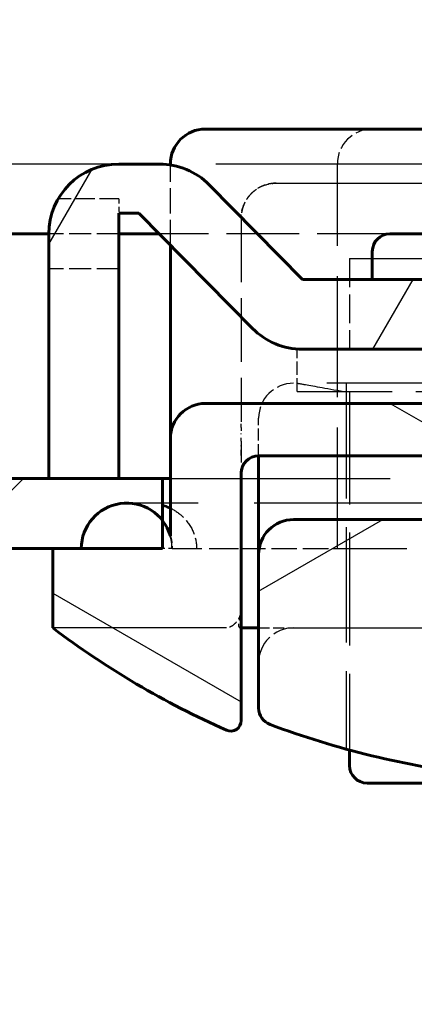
# Model space of a CAD drawing. Header units: millimetres. Extents: x 0 to 2523, y 0 to 1782.
# Drawn here: x 2053.58 to 2064.85, y 583.73 to 612 of the extents above; entities that cross this region are included whole.
import ezdxf

# ---------------------------------------------------------------- set-up
doc = ezdxf.new("R2010")
doc.units = ezdxf.units.MM
doc.header["$LTSCALE"] = 3
doc.linetypes.add('DASHED', pattern=[0.2067, 0.1654, -0.0413])
for name, color, linetype, lineweight in [('가려진 것(ISO)', 2, 'DASHED', 18), ('가려진 좁은 것(ISO)', 2, 'DASHED', 18), ('가시적인 것(ISO)', 3, 'Continuous', 40), ('가시적인 좁은 것(ISO)', 3, 'Continuous', 35), ('치수(ISO)', 2, 'Continuous', 25), ('해치(ISO)', 7, 'Continuous', 18)]:
    doc.layers.add(name, color=color, linetype=linetype, lineweight=lineweight)
doc.styles.add('치수 텍스트_PSTEK_POSCO', font='isocp.shx')
doc.dimstyles.new('치수_PSTEK_POSCO', dxfattribs={"dimscale": 3, "dimtxt": 2.5, "dimasz": 1.5, "dimexe": 1, "dimexo": 1.5, "dimgap": 1, "dimtad": 1, "dimrnd": 1e-08, "dimdsep": 46, "dimtxsty": '치수 텍스트_PSTEK_POSCO', "dimcen": 0.09, "dimdle": 10, "dimclrd": 7, "dimclre": 7, "dimclrt": 2, "dimadec": 1, "dimazin": 2, "dimtfac": 1, "dimtmove": 0, "dimatfit": 3, "dimfxl": 0, "dimtolj": 1, "dimlwd": -1, "dimlwe": -1, "dimarcsym": 0})

# ---------------------------------------------------------------- blocks, each defined once
blk = doc.blocks.new('*D90')
at = {"layer": 'Defpoints', "color": 0, "transparency": 16777216}
for p in [(2007.906, 596.878), (2103.656, 596.878), (2103.656, 560.221)]:
    blk.add_point(p, dxfattribs=at)
at = {"layer": '치수(ISO)', "color": 7, "transparency": 16777216}
for p, q in [((2007.906, 592.378), (2007.906, 557.221)), ((2103.656, 592.378), (2103.656, 557.221)), ((2012.406, 560.221), (2099.156, 560.221))]:
    blk.add_line(p, q, dxfattribs=at)
for points in [[(2012.406, 560.971), (2012.406, 559.471), (2007.906, 560.221)], [(2099.156, 560.971), (2099.156, 559.471), (2103.656, 560.221)]]:
    blk.add_solid(points, dxfattribs=at)
at = {"layer": '치수(ISO)', "color": 2, "transparency": 16777216, "insert": (2044.97, 566.971), "char_height": 7.5, "attachment_point": 4, "style": '치수 텍스트_PSTEK_POSCO'}
blk.add_mtext('\\A1;95.75', dxfattribs=at)
blk = doc.blocks.new('*D92')
at = {"layer": 'Defpoints', "color": 0, "transparency": 16777216}
for p in [(2036.906, 605.878), (2288.906, 605.878), (2288.906, 535.65)]:
    blk.add_point(p, dxfattribs=at)
at = {"layer": '치수(ISO)', "color": 7, "transparency": 16777216}
for p, q in [((2036.906, 601.378), (2036.906, 532.65)), ((2288.906, 601.378), (2288.906, 532.65)), ((2041.406, 535.65), (2284.406, 535.65))]:
    blk.add_line(p, q, dxfattribs=at)
for points in [[(2041.406, 536.4), (2041.406, 534.9), (2036.906, 535.65)], [(2284.406, 536.4), (2284.406, 534.9), (2288.906, 535.65)]]:
    blk.add_solid(points, dxfattribs=at)
at = {"layer": '치수(ISO)', "color": 2, "transparency": 16777216, "insert": (2155.836, 542.401), "char_height": 7.5, "attachment_point": 4, "style": '치수 텍스트_PSTEK_POSCO'}
blk.add_mtext('\\A1;252', dxfattribs=at)
blk = doc.blocks.new('*D93')
at = {"layer": 'Defpoints', "color": 0, "transparency": 16777216}
for p in [(2014.906, 638.478), (2312.906, 636.878), (2014.906, 516.125)]:
    blk.add_point(p, dxfattribs=at)
at = {"layer": '치수(ISO)', "color": 7, "transparency": 16777216}
for p, q in [((2014.906, 633.978), (2014.906, 513.125)), ((2312.906, 632.378), (2312.906, 513.125)), ((2308.406, 516.125), (2019.406, 516.125))]:
    blk.add_line(p, q, dxfattribs=at)
for points in [[(2019.406, 516.875), (2019.406, 515.375), (2014.906, 516.125)], [(2308.406, 516.875), (2308.406, 515.375), (2312.906, 516.125)]]:
    blk.add_solid(points, dxfattribs=at)
at = {"layer": '치수(ISO)', "color": 2, "transparency": 16777216, "insert": (2137.048, 522.876), "char_height": 7.5, "attachment_point": 4, "style": '치수 텍스트_PSTEK_POSCO'}
blk.add_mtext('\\A1;298', dxfattribs=at)
blk = doc.blocks.new('*D97')
at = {"layer": 'Defpoints', "color": 0, "transparency": 16777216}
for p in [(1984.906, 625.878), (2344.906, 625.878), (2344.906, 494.234)]:
    blk.add_point(p, dxfattribs=at)
at = {"layer": '치수(ISO)', "color": 7, "transparency": 16777216}
for p, q in [((1984.906, 621.378), (1984.906, 491.234)), ((2344.906, 621.378), (2344.906, 491.234)), ((1989.406, 494.234), (2340.406, 494.234))]:
    blk.add_line(p, q, dxfattribs=at)
for points in [[(1989.406, 494.984), (1989.406, 493.484), (1984.906, 494.234)], [(2340.406, 494.984), (2340.406, 493.484), (2344.906, 494.234)]]:
    blk.add_solid(points, dxfattribs=at)
at = {"layer": '치수(ISO)', "color": 2, "transparency": 16777216, "insert": (2178.153, 500.984), "char_height": 7.5, "attachment_point": 4, "style": '치수 텍스트_PSTEK_POSCO'}
blk.add_mtext('\\A1;360', dxfattribs=at)

msp = doc.modelspace()

# ---------------------------------------------------------------- hatches: boundary and pattern name
at = {"layer": '해치(ISO)'}
h = msp.add_hatch(dxfattribs=at)
h.set_pattern_fill('ANSI31', color=256, scale=76.2, style=0)
h.set_pattern_definition([(45, (0, 0), (-6.735192, 6.735192), [])])
h.paths.add_polyline_path([(2016.906, 653.8779), (1986.906, 653.8779), (1986.906, 842.8779), (2342.906, 842.8779), (2342.906, 653.8779), (2312.906, 653.8779), (2312.906, 636.8779), (2326.906, 636.8779), (2326.906, 638.4779), (2314.906, 638.4779), (2314.906, 651.8779), (2344.906, 651.8779), (2344.906, 844.8779), (1984.906, 844.8779), (1984.906, 651.8779), (2014.906, 651.8779), (2014.906, 638.4779), (2002.906, 638.4779), (2002.906, 636.8779), (2016.906, 636.8779)])
h.paths.add_polyline_path([(2007.906, 596.8779), (2054.5186, 596.8779), (2055.336, 596.8779), (2057.656, 596.8779), (2057.656, 597.6839), (2057.656, 598.8779), (2056.406, 598.8779), (2054.406, 598.8779), (2009.906, 598.8779), (2009.906, 622.8779), (2022.906, 622.8779), (2022.906, 624.8779), (2007.906, 624.8779)])
h.paths.add_polyline_path([(2081.656, 596.8779), (2083.976, 596.8779), (2084.7935, 596.8779), (2103.656, 596.8779), (2103.656, 598.8779), (2084.906, 598.8779), (2082.906, 598.8779), (2081.656, 598.8779), (2081.656, 597.6839)])
h.paths.add_polyline_path([(2315.906, 624.8779), (2315.906, 598.8779), (2270.156, 598.8779), (2270.156, 596.8779), (2317.906, 596.8779), (2317.906, 624.8779)])
h.paths.add_polyline_path([(2288.906, 625.8779), (2288.906, 605.8779), (2300.906, 605.8779), (2300.906, 607.8779), (2290.906, 607.8779), (2290.906, 625.8779), (2344.906, 625.8779), (2344.906, 649.8779), (2331.906, 649.8779), (2331.906, 647.8779), (2342.906, 647.8779), (2342.906, 627.8779), (2268.906, 627.8779), (2268.906, 625.8779)])
h.paths.add_polyline_path([(1997.906, 647.8779), (1997.906, 649.8779), (1984.906, 649.8779), (1984.906, 625.8779), (2034.906, 625.8779), (2034.906, 607.8779), (2024.906, 607.8779), (2024.906, 605.8779), (2036.906, 605.8779), (2036.906, 625.8779), (2104.906, 625.8779), (2104.906, 627.8779), (1986.906, 627.8779), (1986.906, 647.8779)])
h = msp.add_hatch(dxfattribs=at)
h.set_pattern_fill('ANSI31', color=256, scale=76.2, angle=14.99998, style=0)
h.set_pattern_definition([(60, (0, 0), (-8.24889, 4.762503), [])])
edge = h.paths.add_edge_path()
edge.add_ellipse((2082.906, 605.8779), major_axis=(2, 0), ratio=1, start_angle=0, end_angle=89.99996)
edge.add_line((2082.906, 607.8779), (2081.7434, 607.8779))
edge.add_ellipse((2081.7434, 605.8779), major_axis=(0, 2), ratio=1, start_angle=0, end_angle=45.43733)
edge.add_line((2080.3185, 607.2813), (2077.656, 604.5779))
edge.add_line((2077.656, 604.5779), (2061.656, 604.5779))
edge.add_line((2061.656, 604.5779), (2058.9936, 607.2813))
edge.add_ellipse((2057.5686, 605.8779), major_axis=(1.425, 1.4034), ratio=1, start_angle=0, end_angle=45.43733)
edge.add_line((2057.5686, 607.8779), (2056.406, 607.8779))
edge.add_ellipse((2056.406, 605.8779), major_axis=(0, 2), ratio=1, start_angle=0, end_angle=89.99996)
edge.add_line((2054.406, 605.8779), (2054.406, 598.8779))
edge.add_line((2054.406, 598.8779), (2056.406, 598.8779))
edge.add_line((2056.406, 598.8779), (2056.406, 606.4746))
edge.add_line((2056.406, 606.4746), (2056.9811, 606.4746))
edge.add_line((2056.9811, 606.4746), (2060.2311, 603.1746))
edge.add_ellipse((2061.656, 604.5779), major_axis=(-1.425, -1.4034), ratio=1, start_angle=0, end_angle=45.43736)
edge.add_line((2061.656, 602.5779), (2077.656, 602.5779))
edge.add_ellipse((2077.656, 604.5779), major_axis=(0, -2), ratio=1, start_angle=0, end_angle=45.43736)
edge.add_line((2079.081, 603.1746), (2082.331, 606.4746))
edge.add_line((2082.331, 606.4746), (2082.906, 606.4746))
edge.add_line((2082.906, 606.4746), (2082.906, 598.8779))
edge.add_line((2082.906, 598.8779), (2084.906, 598.8779))
edge.add_line((2084.906, 598.8779), (2084.906, 605.8779))
h = msp.add_hatch(dxfattribs=at)
h.set_pattern_fill('ANSI31', color=256, scale=76.2, angle=105.00025, style=0)
h.set_pattern_definition([(150.00025, (0, 0), (-4.762465, -8.248912), [])])
edge = h.paths.add_edge_path()
edge.add_line((2080.4293, 601.0279), (2058.8827, 601.0279))
edge.add_ellipse((2058.8827, 600.0279), major_axis=(0, 1), ratio=1, start_angle=0, end_angle=90)
edge.add_line((2057.8827, 600.0279), (2057.8827, 597.2464))
edge.add_ellipse((2056.636, 596.8779), major_axis=(1.2467, 0.3684), ratio=1, start_angle=0, end_angle=21.85059)
edge.add_ellipse((2056.636, 596.8779), major_axis=(1.02, 0.806), ratio=1, start_angle=0, end_angle=141.68512)
edge.add_line((2055.336, 596.8779), (2054.5186, 596.8779))
edge.add_line((2054.5186, 596.8779), (2054.5186, 594.6088))
edge.add_ellipse((2069.656, 614.6179), major_axis=(-15.1375, -20.0091), ratio=1, start_angle=0, end_angle=13.19201)
edge.add_ellipse((2059.606, 591.9565), major_axis=(-0.1216, -0.2742), ratio=1, start_angle=0, end_angle=113.91653)
edge.add_line((2059.906, 591.9565), (2059.906, 599.0279))
edge.add_ellipse((2060.406, 599.0279), major_axis=(-0.5, 0), ratio=1, start_angle=270, end_angle=360, ccw=False)
edge.add_line((2060.406, 599.5279), (2065.656, 599.5279))
edge.add_ellipse((2065.656, 599.0279), major_axis=(0, 0.5), ratio=1, start_angle=270, end_angle=360, ccw=False)
edge.add_line((2066.156, 599.0279), (2066.156, 597.7088))
edge.add_line((2066.156, 597.7088), (2066.156, 594.0279))
edge.add_ellipse((2067.156, 594.0279), major_axis=(-1, 0), ratio=1, start_angle=0, end_angle=90)
edge.add_line((2067.156, 593.0279), (2072.156, 593.0279))
edge.add_ellipse((2072.156, 594.0279), major_axis=(0, -1), ratio=1, start_angle=0, end_angle=90)
edge.add_line((2073.156, 594.0279), (2073.156, 597.7088))
edge.add_line((2073.156, 597.7088), (2073.156, 599.0279))
edge.add_ellipse((2073.656, 599.0279), major_axis=(-0.5, 0), ratio=1, start_angle=270, end_angle=360, ccw=False)
edge.add_line((2073.656, 599.5279), (2078.906, 599.5279))
edge.add_ellipse((2078.906, 599.0279), major_axis=(0, 0.5), ratio=1, start_angle=270, end_angle=360, ccw=False)
edge.add_line((2079.406, 599.0279), (2079.406, 591.9565))
edge.add_ellipse((2079.706, 591.9565), major_axis=(-0.3, 0), ratio=1, start_angle=0, end_angle=113.91632)
edge.add_ellipse((2069.656, 614.6179), major_axis=(10.1716, -22.9357), ratio=1, start_angle=0, end_angle=13.19201)
edge.add_line((2084.7935, 594.6088), (2084.7935, 596.8779))
edge.add_line((2084.7935, 596.8779), (2083.976, 596.8779))
edge.add_ellipse((2082.676, 596.8779), major_axis=(1.3, 0), ratio=1, start_angle=0, end_angle=141.68512)
edge.add_ellipse((2082.676, 596.8779), major_axis=(-1.02, 0.806), ratio=1, start_angle=0, end_angle=21.85059)
edge.add_line((2081.4293, 597.2464), (2081.4293, 600.0279))
edge.add_ellipse((2080.4293, 600.0279), major_axis=(1, 0), ratio=1, start_angle=0, end_angle=90)
h = msp.add_hatch(dxfattribs=at)
h.set_pattern_fill('ANSI31', color=256, scale=76.2, angle=-14.99998, style=0)
h.set_pattern_definition([(30, (0, 0), (-4.762503, 8.24889), [])])
edge = h.paths.add_edge_path()
edge.add_ellipse((2078.406, 592.3145), major_axis=(0.1761, -0.468), ratio=1, start_angle=0, end_angle=69.36717)
edge.add_line((2078.906, 592.3144), (2078.906, 596.7088))
edge.add_ellipse((2077.906, 596.7088), major_axis=(1, 0), ratio=1, start_angle=0, end_angle=90)
edge.add_line((2077.906, 597.7088), (2073.156, 597.7088))
edge.add_line((2073.156, 597.7088), (2066.156, 597.7088))
edge.add_line((2066.156, 597.7088), (2061.406, 597.7088))
edge.add_ellipse((2061.406, 596.7088), major_axis=(0, 1), ratio=1, start_angle=0, end_angle=90)
edge.add_line((2060.406, 596.7088), (2060.406, 592.3145))
edge.add_ellipse((2060.906, 592.3145), major_axis=(-0.5, 0), ratio=1, start_angle=0, end_angle=69.49092)
edge.add_ellipse((2069.656, 615.7062), major_axis=(-8.9252, -23.8599), ratio=1, start_angle=0, end_angle=13.69392)
edge.add_line((2066.633, 590.4116), (2072.679, 590.4116))
edge.add_ellipse((2069.656, 615.7062), major_axis=(3.023, -25.2946), ratio=1, start_angle=0, end_angle=13.6961)

# ---------------------------------------------------------------- linework, layer by layer
at = {"layer": '가려진 것(ISO)', "ltscale": 11.557275}
msp.add_line((2056.406, 607.8779), (2034.906, 607.8779), dxfattribs=at)
at = {"layer": '가려진 것(ISO)', "ltscale": 12.99509}
msp.add_line((2081.7434, 607.8779), (2057.5686, 607.8779), dxfattribs=at)
at = {"layer": '가려진 것(ISO)', "ltscale": 1.456419}
msp.add_line((2057.8827, 605.559), (2057.8827, 607.8531), dxfattribs=at)
at = {"layer": '가려진 것(ISO)', "ltscale": 6.983788}
msp.add_line((2062.656, 596.8779), (2062.656, 607.8779), dxfattribs=at)
at = {"layer": '가려진 것(ISO)', "ltscale": 11.397629}
msp.add_line((2060.906, 607.3279), (2078.406, 607.3279), dxfattribs=at)
at = {"layer": '가려진 것(ISO)', "ltscale": 1.099577}
msp.add_line((2056.406, 606.8779), (2054.674, 606.8779), dxfattribs=at)
at = {"layer": '가려진 것(ISO)', "ltscale": 0.256004}
msp.add_line((2056.406, 606.8779), (2056.406, 606.4746), dxfattribs=at)
at = {"layer": '가려진 것(ISO)', "ltscale": 3.682318}
msp.add_line((2059.906, 606.3279), (2059.906, 600.5279), dxfattribs=at)
at = {"layer": '가려진 것(ISO)', "ltscale": 1.269698}
for p, q in [((2056.406, 605.8779), (2054.406, 605.8779)), ((2056.406, 604.8779), (2054.406, 604.8779))]:
    msp.add_line(p, q, dxfattribs=at)
at = {"layer": '가려진 것(ISO)', "ltscale": 4.182223}
msp.add_line((2064.156, 605.8779), (2057.5686, 605.8779), dxfattribs=at)
at = {"layer": '가려진 것(ISO)', "ltscale": 11.230227}
msp.add_line((2063.006, 605.1703), (2076.306, 605.1703), dxfattribs=at)
at = {"layer": '가려진 것(ISO)', "ltscale": 1.650637}
msp.add_line((2063.006, 605.1703), (2063.006, 602.5703), dxfattribs=at)
at = {"layer": '가려진 것(ISO)', "ltscale": 5.473363}
for p, q in [((2065.656, 602.5703), (2061.506, 602.5703)), ((2061.506, 601.3703), (2065.656, 601.3703))]:
    msp.add_line(p, q, dxfattribs=at)
at = {"layer": '가려진 것(ISO)', "ltscale": 0.761779}
msp.add_line((2061.506, 601.3703), (2061.506, 602.5703), dxfattribs=at)
at = {"layer": '가려진 것(ISO)', "ltscale": 13.932237}
msp.add_line((2077.906, 601.6088), (2061.406, 601.6088), dxfattribs=at)
at = {"layer": '가려진 것(ISO)', "ltscale": 6.645207}
msp.add_line((2062.906, 601.6088), (2062.906, 591.1421), dxfattribs=at)
at = {"layer": '가려진 것(ISO)', "ltscale": 6.511054}
msp.add_line((2063.006, 601.3703), (2063.006, 591.1148), dxfattribs=at)
at = {"layer": '가려진 것(ISO)', "ltscale": 0.686147}
msp.add_line((2060.406, 599.5279), (2060.406, 600.6088), dxfattribs=at)
at = {"layer": '가려진 것(ISO)', "ltscale": 12.657426}
msp.add_line((2057.8827, 598.8779), (2081.4293, 598.8779), dxfattribs=at)
at = {"layer": '가려진 것(ISO)', "ltscale": 0.295767}
msp.add_line((2056.636, 598.1779), (2056.6277, 598.1779), dxfattribs=at)
at = {"layer": '가려진 것(ISO)', "ltscale": 12.900404}
msp.add_line((2082.676, 598.1779), (2056.636, 598.1779), dxfattribs=at)
at = {"layer": '가려진 것(ISO)', "ltscale": 0.172381}
msp.add_line((2057.9277, 596.8779), (2057.656, 596.8779), dxfattribs=at)
at = {"layer": '가려진 것(ISO)', "ltscale": 0.28062}
msp.add_line((2057.936, 596.8779), (2057.9277, 596.8779), dxfattribs=at)
at = {"layer": '가려진 것(ISO)', "ltscale": 1.700671}
msp.add_line((2057.936, 596.8779), (2059.8827, 596.8779), dxfattribs=at)
at = {"layer": '가려진 것(ISO)', "ltscale": 1.443218}
msp.add_line((2059.8827, 596.8779), (2062.156, 596.8779), dxfattribs=at)
at = {"layer": '가려진 것(ISO)', "ltscale": 0.498548}
msp.add_line((2062.156, 596.8779), (2062.656, 596.8779), dxfattribs=at)
at = {"layer": '가려진 것(ISO)', "ltscale": 4.008131}
msp.add_line((2062.656, 596.8779), (2067.156, 596.8779), dxfattribs=at)
at = {"layer": '가려진 것(ISO)', "ltscale": 0.634799}
msp.add_line((2060.406, 594.6088), (2061.406, 594.6088), dxfattribs=at)
at = {"layer": '가려진 것(ISO)', "ltscale": 13.304306}
msp.add_line((2061.406, 594.6088), (2077.906, 594.6088), dxfattribs=at)
at = {"layer": '가려진 것(ISO)', "ltscale": 0.997197}
for centre in [(2063.656, 607.8779), (2061.406, 600.6088)]:
    msp.add_arc(centre, 1, 90, 180, dxfattribs=at)
at = {"layer": '가려진 것(ISO)', "ltscale": 1.296386}
for start, end in [(90, 180), (0, 90)]:
    msp.add_arc((2056.6277, 596.8779), 1.3, start, end, dxfattribs=at)
at = {"layer": '가려진 것(ISO)', "ltscale": 1.21262}
msp.add_arc((2061.406, 593.6088), 1, 90, 180, dxfattribs=at)
at = {"layer": '가려진 것(ISO)', "ltscale": 0.163273}
msp.add_ellipse((2059.5896, 594.6088), major_axis=(0.3165, 0), ratio=0.00001, start_param=5.8780561, end_param=6.2828406, dxfattribs=at)
at = {"layer": '가려진 것(ISO)', "ltscale": 0.618286}
msp.add_open_spline([(2060.2628, 607.0936), (2060.2623, 607.0932), (2060.2619, 607.0929), (2060.2615, 607.0925), (2060.237, 607.0719), (2060.2141, 607.0506), (2060.1926, 607.0287), (2060.1712, 607.0069), (2060.1511, 606.9845), (2060.1323, 606.9615), (2060.1135, 606.9385), (2060.0959, 606.915), (2060.0794, 606.8907), (2060.0629, 606.8665), (2060.0475, 606.8416), (2060.0331, 606.8158), (2060.0187, 606.79), (2060.0053, 606.7634), (2059.993, 606.7359), (2059.9807, 606.7083), (2059.9695, 606.6798), (2059.9594, 606.6503), (2059.9494, 606.6208), (2059.9405, 606.5904), (2059.9328, 606.5579), (2059.9251, 606.5253), (2059.9186, 606.4907), (2059.9138, 606.4525), (2059.909, 606.4143), (2059.906, 606.3725), (2059.906, 606.3279)], degree=3, knots=[0.39885697, 0.39885697, 0.39885697, 0.39885697, 0.4, 0.4, 0.4, 0.46666667, 0.46666667, 0.46666667, 0.53333333, 0.53333333, 0.53333333, 0.6, 0.6, 0.6, 0.66666667, 0.66666667, 0.66666667, 0.73333333, 0.73333333, 0.73333333, 0.8, 0.8, 0.8, 0.86666667, 0.86666667, 0.86666667, 0.93333333, 0.93333333, 0.93333333, 1, 1, 1, 1], dxfattribs=at)
at = {"layer": '가려진 것(ISO)', "ltscale": 0.124105}
msp.add_open_spline([(2060.2628, 607.0936), (2060.3018, 607.1264), (2060.3428, 607.1557), (2060.3851, 607.1816)], degree=3, dxfattribs=at)
at = {"layer": '가려진 것(ISO)', "ltscale": 0.465428}
msp.add_open_spline([(2060.906, 607.3279), (2060.8566, 607.3279), (2060.8095, 607.3243), (2060.7652, 607.318), (2060.7208, 607.3117), (2060.6792, 607.3027), (2060.6398, 607.2919), (2060.6004, 607.281), (2060.5632, 607.2681), (2060.528, 607.2537), (2060.4928, 607.2394), (2060.4597, 607.2235), (2060.4283, 607.2065), (2060.4135, 607.1984), (2060.3991, 607.1901), (2060.3851, 607.1816)], degree=3, knots=[0, 0, 0, 0, 0.06666667, 0.06666667, 0.06666667, 0.13333333, 0.13333333, 0.13333333, 0.2, 0.2, 0.2, 0.26666667, 0.26666667, 0.26666667, 0.2982196, 0.2982196, 0.2982196, 0.2982196], dxfattribs=at)
at = {"layer": '가려진 것(ISO)', "ltscale": 0.329159}
msp.add_open_spline([(2060.5292, 607.2542), (2060.6482, 607.3026), (2060.7766, 607.3279), (2060.906, 607.3279)], degree=3, dxfattribs=at)
at = {"layer": '가려진 것(ISO)', "ltscale": 0.296171}
msp.add_open_spline([(2059.9592, 606.6497), (2059.9892, 606.7379), (2060.0307, 606.8187), (2060.1046, 606.928), (2060.1335, 606.9645), (2060.1639, 606.9982)], degree=3, knots=[0, 0, 0, 0, 0.029801507, 0.029801507, 0.046532309, 0.046532309, 0.046532309, 0.046532309], dxfattribs=at)
at = {"layer": '가려진 것(ISO)', "ltscale": 0.208793}
msp.add_open_spline([(2059.906, 606.328), (2059.906, 606.4239), (2059.9203, 606.5211), (2059.951, 606.6248), (2059.955, 606.6373), (2059.9592, 606.6497)], degree=3, knots=[0, 0, 0, 0, 0.028796081, 0.028796081, 0.032779126, 0.032779126, 0.032779126, 0.032779126], dxfattribs=at)
at = {"layer": '가려진 것(ISO)', "ltscale": 0.178799}
msp.add_open_spline([(2059.906, 606.3279), (2059.906, 606.394), (2059.9128, 606.4607), (2059.9307, 606.5503), (2059.937, 606.5763), (2059.9442, 606.6016)], degree=3, knots=[0, 0, 0, 0, 0.019816757, 0.019816757, 0.028101046, 0.028101046, 0.028101046, 0.028101046], dxfattribs=at)
at = {"layer": '가려진 것(ISO)', "ltscale": 0.01877}
msp.add_open_spline([(2059.906, 600.5279), (2059.906, 600.518), (2059.906, 600.5081), (2059.906, 600.4982)], degree=3, dxfattribs=at)
at = {"layer": '가려진 것(ISO)', "ltscale": 0.098732}
msp.add_open_spline([(2059.906, 600.3454), (2059.906, 600.3949), (2059.906, 600.4465), (2059.906, 600.4982)], degree=3, dxfattribs=at)
at = {"layer": '가려진 것(ISO)', "ltscale": 0.122848}
msp.add_open_spline([(2059.906, 600.3454), (2059.906, 600.3406), (2059.906, 600.2821), (2059.906, 600.2227), (2059.906, 600.1697)], degree=3, knots=[0.084348888, 0.084348888, 0.084348888, 0.084348888, 0.090909091, 0.164750177, 0.164750177, 0.164750177, 0.164750177], dxfattribs=at)
at = {"layer": '가려진 것(ISO)', "ltscale": 0.182588}
msp.add_open_spline([(2059.906, 599.9459), (2059.906, 600.0135), (2059.906, 600.088), (2059.906, 600.1697)], degree=3, dxfattribs=at)
at = {"layer": '가려진 것(ISO)', "ltscale": 1.223567}
msp.add_open_spline([(2059.906, 599.9459), (2059.906, 599.888), (2059.906, 599.7759), (2059.906, 599.6208), (2059.906, 599.4768), (2059.906, 599.3438), (2059.906, 599.226), (2059.906, 599.16), (2059.906, 599.1319)], degree=3, knots=[0.27426529, 0.27426529, 0.27426529, 0.27426529, 0.36363636, 0.45454545, 0.54545455, 0.63636364, 0.72727273, 0.81401673, 0.81401673, 0.81401673, 0.81401673], dxfattribs=at)
at = {"layer": '가려진 것(ISO)', "ltscale": 0.325657}
msp.add_open_spline([(2059.906, 599.5437), (2059.906, 599.6241), (2059.906, 599.7157), (2059.906, 599.823)], degree=3, dxfattribs=at)
at = {"layer": '가려진 것(ISO)', "ltscale": 0.176216}
msp.add_open_spline([(2059.906, 599.0816), (2059.906, 599.0958), (2059.906, 599.1126), (2059.906, 599.1319)], degree=3, dxfattribs=at)
at = {"layer": '가려진 것(ISO)', "ltscale": 0.435934}
msp.add_open_spline([(2059.906, 599.0816), (2059.906, 599.0722), (2059.906, 599.0433), (2059.906, 599.028), (2059.906, 599.0279)], degree=3, knots=[0.87183774, 0.87183774, 0.87183774, 0.87183774, 0.90909091, 1, 1, 1, 1], dxfattribs=at)
at = {"layer": '가려진 것(ISO)', "ltscale": 0.087655}
msp.add_open_spline([(2059.906, 599.0291), (2059.906, 599.0291), (2059.906, 599.0291), (2059.906, 599.0292), (2059.906, 599.0302), (2059.906, 599.032), (2059.906, 599.0324), (2059.906, 599.0328)], degree=3, knots=[0.049767138, 0.049767138, 0.049767138, 0.049767138, 0.050259464, 0.050259464, 0.060989732, 0.060989732, 0.063588396, 0.063588396, 0.063588396, 0.063588396], dxfattribs=at)
at = {"layer": '가려진 것(ISO)', "ltscale": 0.415959}
msp.add_open_spline([(2057.8827, 597.2464), (2057.8852, 597.2385), (2057.8889, 597.2267), (2057.9024, 597.1726), (2057.9091, 597.1432), (2057.92, 597.0834), (2057.9257, 597.0465), (2057.9338, 596.9649), (2057.936, 596.9203), (2057.936, 596.8779)], degree=3, knots=[0.062306408, 0.062306408, 0.062306408, 0.062306408, 0.086141003, 0.086141003, 0.099228248, 0.099228248, 0.111920532, 0.111920532, 0.124612816, 0.124612816, 0.124612816, 0.124612816], dxfattribs=at)
at = {"layer": '가려진 것(ISO)', "ltscale": 0.513669}
msp.add_open_spline([(2059.905, 595.1088), (2059.9015, 595.0577), (2059.8889, 595.0033), (2059.8573, 594.922), (2059.8449, 594.8956), (2059.8096, 594.8318), (2059.7847, 594.7959), (2059.7168, 594.7161), (2059.6699, 594.676), (2059.5735, 594.6222), (2059.5269, 594.6088), (2059.4844, 594.6088)], degree=3, knots=[-0.070781201, -0.070781201, -0.070781201, -0.070781201, -0.055461964, -0.055461964, -0.047642977, -0.047642977, -0.035476886, -0.035476886, -0.017217394, -0.017217394, -0.000001042, -0.000001042, -0.000001042, -0.000001042], dxfattribs=at)
at = {"layer": '가려진 것(ISO)', "ltscale": 0.584265}
msp.add_open_spline([(2059.905, 595.1088), (2059.9031, 595.0819), (2059.899, 595.0555), (2059.8887, 595.0022), (2059.8821, 594.9753), (2059.8617, 594.8967), (2059.8465, 594.8451), (2059.8267, 594.7518), (2059.8197, 594.6968), (2059.843, 594.6239), (2059.8636, 594.6088), (2059.8804, 594.6088)], degree=3, knots=[0.000001, 0.000001, 0.000001, 0.000001, 0.008116123, 0.008116123, 0.017280138, 0.017280138, 0.036812418, 0.036812418, 0.056177073, 0.056177073, 0.072028344, 0.072028344, 0.072028344, 0.072028344], dxfattribs=at)
at = {"layer": '가려진 것(ISO)', "ltscale": 10.082991}
msp.add_open_spline([(2059.4844, 594.6088), (2058.7117, 594.6088), (2058.0131, 594.6088), (2056.7875, 594.6088), (2056.2638, 594.6088), (2055.4112, 594.6088), (2055.0848, 594.6088), (2054.7525, 594.6088), (2054.6681, 594.6088), (2054.5531, 594.6088), (2054.5223, 594.6088), (2054.5186, 594.6088)], degree=3, knots=[-1.2522093, -1.2522093, -1.2522093, -1.2522093, -0.9389682, -0.9389682, -0.6257615, -0.6257615, -0.3126285, -0.3126285, -0.1562493, -0.1562493, -0.000001, -0.000001, -0.000001, -0.000001], dxfattribs=at)
at = {"layer": '가려진 좁은 것(ISO)', "ltscale": 2.994816}
msp.add_open_spline([(2061.5061, 601.6088), (2061.5083, 601.6088), (2061.5733, 601.5972), (2061.9154, 601.5365), (2062.3046, 601.4688), (2062.8461, 601.3703)], degree=3, knots=[0.43159296, 0.43159296, 0.43159296, 0.43159296, 0.60681998, 0.60681998, 0.90300067, 0.90300067, 0.90300067, 0.90300067], dxfattribs=at)
at = {"layer": '가려진 좁은 것(ISO)', "ltscale": 0.922649}
msp.add_open_spline([(2057.8825, 598.0348), (2058.0113, 597.971), (2058.1413, 597.8816), (2058.3564, 597.6743), (2058.4682, 597.5144), (2058.5945, 597.2204), (2058.6331, 597.0354), (2058.6331, 596.8779)], degree=3, knots=[0.25814867, 0.25814867, 0.25814867, 0.25814867, 0.29899589, 0.29899589, 0.34776308, 0.34776308, 0.39500401, 0.39500401, 0.39500401, 0.39500401], dxfattribs=at)
at = {"layer": '가시적인 것(ISO)'}
for p, q in [((2080.4293, 608.8779), (2058.8827, 608.8779)), ((2057.5686, 607.8779), (2056.406, 607.8779)), ((2057.8827, 607.8531), (2057.8827, 607.8779)), ((2061.656, 604.5779), (2058.9936, 607.2813)), ((2056.406, 598.8779), (2056.406, 606.4746)), ((2056.406, 606.4746), (2056.9811, 606.4746)), ((2056.9811, 606.4746), (2060.2311, 603.1746)), ((2054.406, 605.8779), (2036.906, 605.8779)), ((2054.406, 605.8779), (2054.406, 598.8779)), ((2057.5686, 605.8779), (2056.406, 605.8779)), ((2075.156, 605.8779), (2064.156, 605.8779)), ((2057.8827, 600.0279), (2057.8827, 605.559)), ((2063.656, 604.5779), (2063.656, 605.3779)), ((2077.656, 604.5779), (2061.656, 604.5779)), ((2061.656, 602.5779), (2077.656, 602.5779)), ((2080.4293, 601.0279), (2058.8827, 601.0279)), ((2057.8827, 600.0279), (2057.8827, 597.2464)), ((2060.406, 596.7088), (2060.406, 599.5279)), ((2060.406, 599.5279), (2065.656, 599.5279)), ((2057.656, 598.8779), (2009.906, 598.8779)), ((2054.406, 598.8779), (2056.406, 598.8779)), ((2057.656, 596.8779), (2057.656, 598.8779)), ((2057.656, 598.8779), (2057.8827, 598.8779)), ((2059.906, 591.9565), (2059.906, 599.0279)), ((2077.906, 597.7088), (2061.406, 597.7088)), ((2007.906, 596.8779), (2057.656, 596.8779)), ((2055.336, 596.8779), (2054.5186, 596.8779)), ((2054.5186, 596.8779), (2054.5186, 594.6088)), ((2060.406, 596.7088), (2060.406, 592.3145)), ((2059.906, 594.6088), (2060.406, 594.6088)), ((2063.006, 591.1148), (2063.006, 590.6703)), ((2063.506, 590.1703), (2075.806, 590.1703))]:
    msp.add_line(p, q, dxfattribs=at)
for centre, radius, start, end in [((2058.8827, 607.8779), 1, 90, 180), ((2056.406, 605.8779), 2, 90.00004, 180), ((2057.5686, 605.8779), 2, 44.56264, 89.99996), ((2064.156, 605.3779), 0.5, 90, 180), ((2061.656, 604.5779), 2, 224.56264, 270), ((2058.8827, 600.0279), 1, 90, 180), ((2060.406, 599.0279), 0.5, 90, 180), ((2056.636, 596.8779), 1.3, 16.46429, 180), ((2061.406, 596.7088), 1, 90, 180), ((2069.656, 614.6179), 25.09, 232.89146, 246.08347), ((2060.906, 592.3145), 0.5, 180, 249.49092), ((2059.606, 591.9565), 0.3, 246.08347, 0), ((2069.656, 615.7062), 25.4746, 249.49092, 263.18484), ((2063.506, 590.6703), 0.5, 180, 270)]:
    msp.add_arc(centre, radius, start, end, dxfattribs=at)
msp.add_open_spline([(2060.0942, 599.4188), (2060.052, 599.3851), (2060.0148, 599.344), (2059.9569, 599.2539), (2059.9351, 599.2041), (2059.9153, 599.1272), (2059.9107, 599.1011), (2059.9076, 599.0686), (2059.9072, 599.0621), (2059.9065, 599.0509), (2059.9063, 599.046), (2059.9062, 599.0399), (2059.9061, 599.0384), (2059.9061, 599.036), (2059.9061, 599.035), (2059.9061, 599.0335), (2059.9061, 599.0329), (2059.906, 599.0315), (2059.906, 599.031), (2059.906, 599.0301), (2059.906, 599.0298), (2059.906, 599.0291), (2059.906, 599.0291), (2059.906, 599.0291)], degree=3, knots=[0, 0, 0, 0, 0.01620689, 0.01620689, 0.032128817, 0.032128817, 0.04001701, 0.04001701, 0.041948629, 0.041948629, 0.043401696, 0.043401696, 0.043871142, 0.043871142, 0.044277282, 0.044277282, 0.044681273, 0.044681273, 0.045487645, 0.045487645, 0.046681321, 0.046681321, 0.049767138, 0.049767138, 0.049767138, 0.049767138], dxfattribs=at)
at = {"layer": '가시적인 좁은 것(ISO)'}
msp.add_open_spline([(2057.656, 598.122), (2057.7036, 598.1083), (2057.7495, 598.0924), (2057.8221, 598.0633), (2057.8522, 598.0497), (2057.8825, 598.0348)], degree=3, knots=[0.234692221, 0.234692221, 0.234692221, 0.234692221, 0.248558852, 0.248558852, 0.258148668, 0.258148668, 0.258148668, 0.258148668], dxfattribs=at)

# ---------------------------------------------------------------- dimensions: what is measured, and where the dimension line sits
at = {"layer": '치수(ISO)', "color": 7}
for base, p1, p2, picture, middle in [((2014.906, 516.1255), (2312.906, 636.8779), (2014.906, 638.4779), '*D93', (2143.906, 516.1255)), ((2344.906, 494.2344), (1984.906, 625.8779), (2344.906, 625.8779), '*D97', (2184.906, 494.2344)), ((2288.906, 535.6502), (2036.906, 605.8779), (2288.906, 605.8779), '*D92', (2162.906, 535.6502)), ((2103.656, 560.2214), (2007.906, 596.8779), (2103.656, 596.8779), '*D90', (2055.781, 560.2214))]:
    dim = msp.add_linear_dim(base=base, p1=p1, p2=p2, angle=180, dimstyle='치수_PSTEK_POSCO', override={"dimdec": 2, "dimtp": 0, "dimtm": 0, "dimtdec": 2, "dimtofl": 0, "dimatfit": 1}, dxfattribs=at)
    dim.commit()
    dim.dimension.update_dxf_attribs({"geometry": picture, "text_midpoint": middle, "dimtype": 160})

doc.saveas('drawing.dxf')
